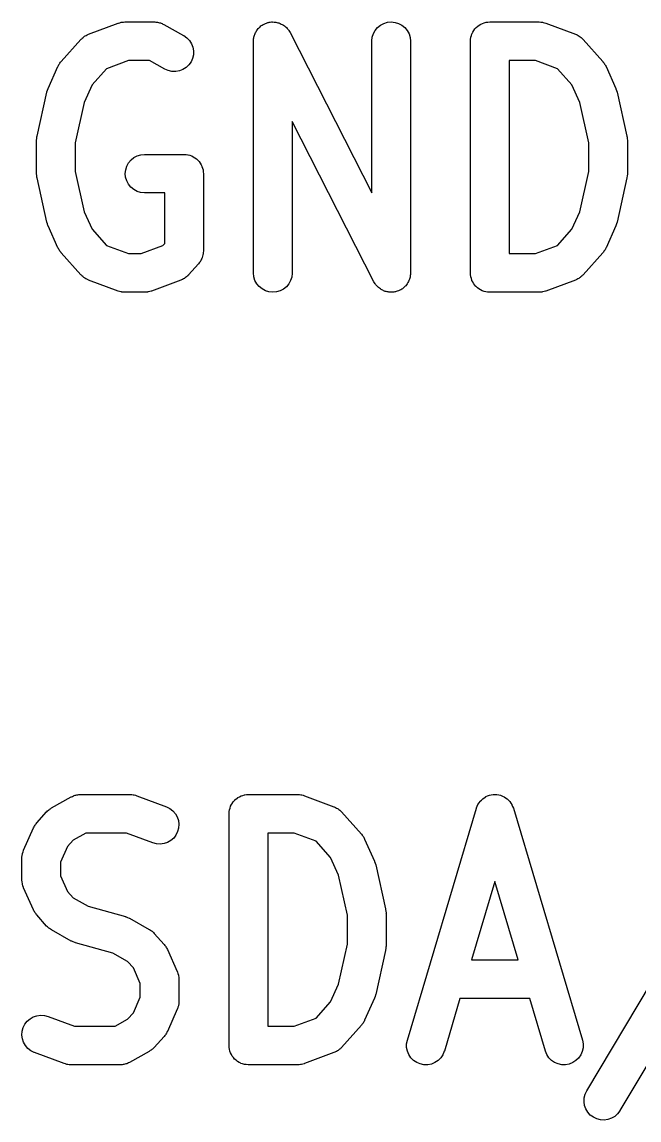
# Model space of a CAD drawing. Extents: x 0.7 to 15.8, y -5 to -0.9.
# Drawn here: x 0.8493 to 0.9279, y -1.6309 to -1.491 of the extents above; entities that cross this region are included whole.
import ezdxf

# ---------------------------------------------------------------- set-up
doc = ezdxf.new("R2010")
doc.units = 0
doc.header["$MEASUREMENT"] = 0
doc.layers.add('BLACK', color=7, linetype='CONTINUOUS')

msp = doc.modelspace()

# ---------------------------------------------------------------- linework, layer by layer
at = {"layer": 'BLACK', "linetype": 'CONTINUOUS'}
for p, q in [((0.857822, -1.49253), (0.861591, -1.49112)), ((0.861591, -1.49112), (0.861623, -1.49111)), ((0.861623, -1.49111), (0.861799, -1.49107)), ((0.861799, -1.49107), (0.861973, -1.49101)), ((0.861973, -1.49101), (0.862032, -1.49101)), ((0.862032, -1.49101), (0.862089, -1.49099)), ((0.862089, -1.49099), (0.862269, -1.49098)), ((0.862269, -1.49098), (0.862451, -1.49097)), ((0.862451, -1.49097), (0.866219, -1.49097)), ((0.866219, -1.49097), (0.866253, -1.49097)), ((0.866253, -1.49097), (0.866382, -1.49098)), ((0.866382, -1.49098), (0.866512, -1.49098)), ((0.866512, -1.49098), (0.866621, -1.49101)), ((0.866621, -1.49101), (0.866731, -1.49102)), ((0.866731, -1.49102), (0.866854, -1.49106)), ((0.866854, -1.49106), (0.866981, -1.49109)), ((0.866981, -1.49109), (0.867083, -1.49113)), ((0.867083, -1.49113), (0.867188, -1.49116)), ((0.867188, -1.49116), (0.867302, -1.49123)), ((0.867302, -1.49123), (0.867421, -1.49128)), ((0.867421, -1.49128), (0.869933, -1.49269)), ((0.879945, -1.49137), (0.88007, -1.4913)), ((0.88007, -1.4913), (0.880189, -1.49123)), ((0.880189, -1.49123), (0.880282, -1.49119)), ((0.880282, -1.49119), (0.88037, -1.49115)), ((0.88037, -1.49115), (0.880506, -1.49111)), ((0.880506, -1.49111), (0.880637, -1.49105)), ((0.880637, -1.49105), (0.880735, -1.49104)), ((0.880735, -1.49104), (0.880831, -1.49101)), ((0.880831, -1.49101), (0.880972, -1.491)), ((0.880972, -1.491), (0.88111, -1.49097)), ((0.88111, -1.49097), (0.88121, -1.49098)), ((0.88121, -1.49098), (0.881309, -1.49097)), ((0.881309, -1.49097), (0.881449, -1.49098)), ((0.881449, -1.49098), (0.88159, -1.49098)), ((0.88159, -1.49098), (0.881688, -1.49101)), ((0.881688, -1.49101), (0.881787, -1.49102)), ((0.881787, -1.49102), (0.881921, -1.49106)), ((0.881921, -1.49106), (0.882059, -1.49109)), ((0.882059, -1.49109), (0.88215, -1.49113)), ((0.88215, -1.49113), (0.882246, -1.49116)), ((0.882246, -1.49116), (0.882369, -1.49123)), ((0.882369, -1.49123), (0.882499, -1.49128)), ((0.882499, -1.49128), (0.88258, -1.49134)), ((0.895018, -1.49137), (0.895444, -1.49115)), ((0.895444, -1.49115), (0.895904, -1.49101)), ((0.895904, -1.49101), (0.896382, -1.49097)), ((0.896382, -1.49097), (0.89686, -1.49102)), ((0.89686, -1.49102), (0.897319, -1.49116)), ((0.897319, -1.49116), (0.897741, -1.49139)), ((0.907579, -1.49137), (0.907784, -1.49126)), ((0.907784, -1.49126), (0.907989, -1.49115)), ((0.907989, -1.49115), (0.907997, -1.49115)), ((0.907997, -1.49115), (0.908004, -1.49115)), ((0.908004, -1.49115), (0.908226, -1.49108)), ((0.908226, -1.49108), (0.908448, -1.49101)), ((0.908448, -1.49101), (0.908457, -1.49101)), ((0.908457, -1.49101), (0.908465, -1.49101)), ((0.908465, -1.49101), (0.908694, -1.49099)), ((0.908694, -1.49099), (0.908926, -1.49097)), ((0.908926, -1.49097), (0.915207, -1.49097)), ((0.915207, -1.49097), (0.915241, -1.49097)), ((0.915241, -1.49097), (0.915422, -1.49099)), ((0.915422, -1.49099), (0.915603, -1.491)), ((0.915603, -1.491), (0.91566, -1.49101)), ((0.91566, -1.49101), (0.915718, -1.49102)), ((0.915718, -1.49102), (0.915891, -1.49107)), ((0.915891, -1.49107), (0.916067, -1.49112)), ((0.916067, -1.49112), (0.919835, -1.49253)), ((0.857391, -1.49274), (0.857519, -1.49268)), ((0.857519, -1.49268), (0.857642, -1.4926)), ((0.857642, -1.4926), (0.857734, -1.49257)), ((0.857734, -1.49257), (0.857822, -1.49253)), ((0.869933, -1.49269), (0.869963, -1.4927)), ((0.869963, -1.4927), (0.870353, -1.49298)), ((0.878928, -1.49278), (0.878959, -1.49264)), ((0.878959, -1.49264), (0.879, -1.49255)), ((0.879, -1.49255), (0.879031, -1.49246)), ((0.879031, -1.49246), (0.879098, -1.49233)), ((0.879098, -1.49233), (0.879156, -1.49221)), ((0.879156, -1.49221), (0.879214, -1.49212)), ((0.879214, -1.49212), (0.879262, -1.49204)), ((0.879262, -1.49204), (0.879352, -1.49193)), ((0.879352, -1.49193), (0.879434, -1.49181)), ((0.879434, -1.49181), (0.879506, -1.49175)), ((0.879506, -1.49175), (0.879571, -1.49167)), ((0.879571, -1.49167), (0.87968, -1.49158)), ((0.87968, -1.49158), (0.879783, -1.49148)), ((0.879783, -1.49148), (0.879867, -1.49143)), ((0.879867, -1.49143), (0.879945, -1.49137)), ((0.88258, -1.49134), (0.882668, -1.49139)), ((0.882668, -1.49139), (0.882777, -1.49148)), ((0.882777, -1.49148), (0.882892, -1.49156)), ((0.882892, -1.49156), (0.882961, -1.49163)), ((0.882961, -1.49163), (0.883038, -1.49169)), ((0.883038, -1.49169), (0.883127, -1.4918)), ((0.883127, -1.4918), (0.883225, -1.4919)), ((0.883225, -1.4919), (0.883279, -1.49199)), ((0.883279, -1.49199), (0.883342, -1.49206)), ((0.883342, -1.49206), (0.883408, -1.49219)), ((0.883408, -1.49219), (0.883484, -1.49231)), ((0.883484, -1.49231), (0.893905, -1.51272)), ((0.893958, -1.49291), (0.894104, -1.49246)), ((0.894104, -1.49246), (0.894335, -1.49204)), ((0.894335, -1.49204), (0.894644, -1.49167)), ((0.894644, -1.49167), (0.895018, -1.49137)), ((0.897741, -1.49139), (0.898111, -1.49169)), ((0.898111, -1.49169), (0.898415, -1.49206)), ((0.898415, -1.49206), (0.89864, -1.49249)), ((0.89864, -1.49249), (0.898779, -1.49295)), ((0.906519, -1.49291), (0.90659, -1.49269)), ((0.90659, -1.49269), (0.906658, -1.49247)), ((0.906658, -1.49247), (0.906662, -1.49247)), ((0.906662, -1.49247), (0.906665, -1.49246)), ((0.906665, -1.49246), (0.906776, -1.49225)), ((0.906776, -1.49225), (0.906886, -1.49205)), ((0.906886, -1.49205), (0.906892, -1.49204)), ((0.906892, -1.49204), (0.906896, -1.49204)), ((0.906896, -1.49204), (0.907044, -1.49186)), ((0.907044, -1.49186), (0.907192, -1.49168)), ((0.907192, -1.49168), (0.907199, -1.49168)), ((0.907199, -1.49168), (0.907205, -1.49167)), ((0.907205, -1.49167), (0.907386, -1.49152)), ((0.907386, -1.49152), (0.907565, -1.49138)), ((0.907565, -1.49138), (0.907572, -1.49137)), ((0.907572, -1.49137), (0.907579, -1.49137)), ((0.919835, -1.49253), (0.919867, -1.49254)), ((0.919867, -1.49254), (0.919955, -1.49258)), ((0.919955, -1.49258), (0.920047, -1.49262)), ((0.920047, -1.49262), (0.920169, -1.49269)), ((0.920169, -1.49269), (0.920296, -1.49276)), ((0.854335, -1.49601), (0.856847, -1.49319)), ((0.856847, -1.49319), (0.856871, -1.49317)), ((0.856871, -1.49317), (0.856944, -1.4931)), ((0.856944, -1.4931), (0.857009, -1.49303)), ((0.857009, -1.49303), (0.857122, -1.49294)), ((0.857122, -1.49294), (0.857228, -1.49285)), ((0.857228, -1.49285), (0.857313, -1.4928)), ((0.857313, -1.4928), (0.857391, -1.49274)), ((0.870353, -1.49298), (0.870682, -1.49333)), ((0.870682, -1.49333), (0.870936, -1.49374)), ((0.870936, -1.49374), (0.871106, -1.49419)), ((0.878832, -1.49339), (0.878847, -1.49325)), ((0.878832, -1.49343), (0.878832, -1.49339)), ((0.878832, -1.52295), (0.878832, -1.49343)), ((0.878847, -1.49325), (0.878852, -1.49311)), ((0.878852, -1.49311), (0.878874, -1.49301)), ((0.878874, -1.49301), (0.878885, -1.49291)), ((0.878885, -1.49291), (0.878928, -1.49278)), ((0.893905, -1.49339), (0.893958, -1.49291)), ((0.893905, -1.49343), (0.893905, -1.49339)), ((0.893905, -1.51272), (0.893905, -1.49343)), ((0.898779, -1.49295), (0.898826, -1.49343)), ((0.898826, -1.49343), (0.898826, -1.52295)), ((0.906466, -1.49339), (0.906492, -1.49316)), ((0.906466, -1.49341), (0.906466, -1.49339)), ((0.906466, -1.49343), (0.906466, -1.49341)), ((0.906466, -1.49341), (0.906466, -1.49341)), ((0.906466, -1.49341), (0.906466, -1.49341)), ((0.906466, -1.52295), (0.906466, -1.49343)), ((0.906492, -1.49316), (0.906516, -1.49293)), ((0.906516, -1.49293), (0.906518, -1.49292)), ((0.906518, -1.49292), (0.906519, -1.49291)), ((0.920296, -1.49276), (0.920373, -1.49282)), ((0.920373, -1.49282), (0.920457, -1.49287)), ((0.920457, -1.49287), (0.920562, -1.49296)), ((0.920562, -1.49296), (0.920674, -1.49305)), ((0.920674, -1.49305), (0.920738, -1.49313)), ((0.920738, -1.49313), (0.92081, -1.49319)), ((0.92081, -1.49319), (0.923322, -1.49601)), ((0.871172, -1.49514), (0.871066, -1.49561)), ((0.871106, -1.49419), (0.871186, -1.49466)), ((0.871186, -1.49466), (0.871172, -1.49514)), ((0.852668, -1.49945), (0.853924, -1.49664)), ((0.853924, -1.49664), (0.853938, -1.49661)), ((0.853938, -1.49661), (0.854, -1.4965)), ((0.854, -1.4965), (0.854052, -1.49639)), ((0.854052, -1.49639), (0.854122, -1.4963)), ((0.854122, -1.4963), (0.854181, -1.4962)), ((0.854181, -1.4962), (0.854263, -1.4961)), ((0.854263, -1.4961), (0.854335, -1.49601)), ((0.860112, -1.49693), (0.858261, -1.499)), ((0.862895, -1.49589), (0.860112, -1.49693)), ((0.865577, -1.49589), (0.862895, -1.49589)), ((0.867529, -1.49698), (0.865577, -1.49589)), ((0.870245, -1.49677), (0.869839, -1.49703)), ((0.870593, -1.49644), (0.870245, -1.49677)), ((0.87087, -1.49605), (0.870593, -1.49644)), ((0.871066, -1.49561), (0.87087, -1.49605)), ((0.911387, -1.49589), (0.911387, -1.52049)), ((0.914763, -1.49589), (0.911387, -1.49589)), ((0.917545, -1.49693), (0.914763, -1.49589)), ((0.919397, -1.499), (0.917545, -1.49693)), ((0.923322, -1.49601), (0.923345, -1.49603)), ((0.923345, -1.49603), (0.923416, -1.49613)), ((0.923416, -1.49613), (0.923496, -1.49622)), ((0.923496, -1.49622), (0.923555, -1.49633)), ((0.923555, -1.49633), (0.923623, -1.49642)), ((0.923623, -1.49642), (0.923673, -1.49653)), ((0.923673, -1.49653), (0.923734, -1.49664)), ((0.923734, -1.49664), (0.92499, -1.49945)), ((0.867969, -1.49717), (0.867529, -1.49698)), ((0.868438, -1.49728), (0.867969, -1.49717)), ((0.868918, -1.49729), (0.868438, -1.49728)), ((0.869391, -1.4972), (0.868918, -1.49729)), ((0.869839, -1.49703), (0.869391, -1.4972)), ((0.85252, -1.49989), (0.852594, -1.49967)), ((0.852594, -1.49967), (0.852668, -1.49945)), ((0.858261, -1.499), (0.857262, -1.50123)), ((0.920396, -1.50123), (0.919397, -1.499)), ((0.92499, -1.49945), (0.924994, -1.49946)), ((0.924994, -1.49946), (0.924995, -1.49946)), ((0.924995, -1.49946), (0.924995, -1.49947)), ((0.924995, -1.49947), (0.925004, -1.49948)), ((0.925004, -1.49948), (0.925073, -1.4997)), ((0.925073, -1.4997), (0.925145, -1.49992)), ((0.851257, -1.50554), (0.852513, -1.49992)), ((0.852513, -1.49992), (0.852515, -1.49991)), ((0.852515, -1.49991), (0.852515, -1.49991)), ((0.852515, -1.49991), (0.852516, -1.49991)), ((0.852516, -1.49991), (0.85252, -1.49989)), ((0.925145, -1.49992), (0.926401, -1.50554)), ((0.857262, -1.50123), (0.856119, -1.50635)), ((0.921539, -1.50635), (0.920396, -1.50123)), ((0.894174, -1.52407), (0.883753, -1.50366)), ((0.883753, -1.50366), (0.883753, -1.52295)), ((0.851197, -1.50608), (0.851198, -1.50605)), ((0.851197, -1.5103), (0.851197, -1.50608)), ((0.851198, -1.50602), (0.851226, -1.5058)), ((0.851199, -1.50603), (0.851198, -1.50602)), ((0.851198, -1.50605), (0.851199, -1.50603)), ((0.851226, -1.5058), (0.851251, -1.50557)), ((0.851251, -1.50557), (0.851255, -1.50556)), ((0.851255, -1.50556), (0.851257, -1.50554)), ((0.856119, -1.50635), (0.856119, -1.51003)), ((0.921539, -1.51003), (0.921539, -1.50635)), ((0.926401, -1.50554), (0.926408, -1.50558)), ((0.926408, -1.50558), (0.926409, -1.50559)), ((0.926409, -1.50559), (0.926413, -1.5056)), ((0.926413, -1.5056), (0.926435, -1.50583)), ((0.926435, -1.50583), (0.92646, -1.50606)), ((0.92646, -1.50606), (0.926459, -1.50607)), ((0.926459, -1.50607), (0.92646, -1.50608)), ((0.92646, -1.50608), (0.92646, -1.5103)), ((0.863601, -1.50825), (0.864025, -1.50802)), ((0.864025, -1.50802), (0.864485, -1.50789)), ((0.864485, -1.50789), (0.864963, -1.50784)), ((0.864963, -1.50784), (0.869987, -1.50784)), ((0.869987, -1.50784), (0.870004, -1.50784)), ((0.870004, -1.50784), (0.870004, -1.50784)), ((0.870004, -1.50784), (0.870005, -1.50784)), ((0.870005, -1.50784), (0.870022, -1.50784)), ((0.870022, -1.50784), (0.870254, -1.50787)), ((0.870254, -1.50787), (0.870482, -1.50789)), ((0.870482, -1.50789), (0.87049, -1.50789)), ((0.87049, -1.50789), (0.870499, -1.50789)), ((0.870499, -1.50789), (0.870721, -1.50796)), ((0.870721, -1.50796), (0.870941, -1.50803)), ((0.870941, -1.50803), (0.870948, -1.50804)), ((0.870948, -1.50804), (0.870957, -1.50804)), ((0.870957, -1.50804), (0.871159, -1.50815)), ((0.862553, -1.5098), (0.862695, -1.50935)), ((0.862695, -1.50935), (0.862923, -1.50892)), ((0.862923, -1.50892), (0.863229, -1.50855)), ((0.863229, -1.50855), (0.863601, -1.50825)), ((0.871159, -1.50815), (0.871363, -1.50826)), ((0.871363, -1.50826), (0.87137, -1.50827)), ((0.87137, -1.50827), (0.871377, -1.50827)), ((0.871377, -1.50827), (0.871554, -1.50842)), ((0.871554, -1.50842), (0.871733, -1.50857)), ((0.871733, -1.50857), (0.871739, -1.50857)), ((0.871739, -1.50857), (0.871745, -1.50858)), ((0.871745, -1.50858), (0.871891, -1.50876)), ((0.871891, -1.50876), (0.872037, -1.50894)), ((0.872037, -1.50894), (0.872041, -1.50895)), ((0.872041, -1.50895), (0.872046, -1.50895)), ((0.872046, -1.50895), (0.872154, -1.50916)), ((0.872154, -1.50916), (0.872262, -1.50936)), ((0.872262, -1.50936), (0.872265, -1.50937)), ((0.872265, -1.50937), (0.872269, -1.50938)), ((0.872269, -1.50938), (0.872334, -1.5096)), ((0.851199, -1.51031), (0.851197, -1.5103)), ((0.851198, -1.51032), (0.851199, -1.51031)), ((0.851222, -1.51055), (0.851198, -1.51032)), ((0.851244, -1.51078), (0.851222, -1.51055)), ((0.851248, -1.51079), (0.851244, -1.51078)), ((0.851249, -1.5108), (0.851248, -1.51079)), ((0.851257, -1.51084), (0.851249, -1.5108)), ((0.852513, -1.51646), (0.851257, -1.51084)), ((0.856119, -1.51003), (0.857262, -1.51515)), ((0.862502, -1.51028), (0.862553, -1.5098)), ((0.862546, -1.51076), (0.862502, -1.51028)), ((0.862681, -1.51122), (0.862546, -1.51076)), ((0.872334, -1.5096), (0.872401, -1.50982)), ((0.872401, -1.50982), (0.872402, -1.50983)), ((0.872402, -1.50983), (0.872404, -1.50984)), ((0.872404, -1.50984), (0.872425, -1.51006)), ((0.872425, -1.51006), (0.872448, -1.5103)), ((0.872448, -1.5103), (0.872448, -1.52014)), ((0.920396, -1.51515), (0.921539, -1.51003)), ((0.926401, -1.51084), (0.925145, -1.51646)), ((0.926402, -1.51082), (0.926401, -1.51084)), ((0.926406, -1.51081), (0.926402, -1.51082)), ((0.926431, -1.51059), (0.926406, -1.51081)), ((0.926459, -1.51036), (0.926431, -1.51059)), ((0.92646, -1.51033), (0.926458, -1.51035)), ((0.926458, -1.51035), (0.926459, -1.51036)), ((0.92646, -1.5103), (0.92646, -1.51033)), ((0.862904, -1.51165), (0.862681, -1.51122)), ((0.863205, -1.51202), (0.862904, -1.51165)), ((0.863573, -1.51233), (0.863205, -1.51202)), ((0.863994, -1.51256), (0.863573, -1.51233)), ((0.864451, -1.51271), (0.863994, -1.51256)), ((0.864929, -1.51276), (0.864451, -1.51271)), ((0.864963, -1.51276), (0.864929, -1.51276)), ((0.867527, -1.51276), (0.864963, -1.51276)), ((0.867527, -1.5192), (0.867527, -1.51276)), ((0.852585, -1.51668), (0.852513, -1.51646)), ((0.857262, -1.51515), (0.858261, -1.51738)), ((0.919397, -1.51738), (0.920396, -1.51515)), ((0.925137, -1.51649), (0.925064, -1.51671)), ((0.925142, -1.51647), (0.925137, -1.51649)), ((0.925145, -1.51646), (0.925142, -1.51647)), ((0.925142, -1.51647), (0.925142, -1.51647)), ((0.925142, -1.51647), (0.925142, -1.51647)), ((0.852654, -1.5169), (0.852585, -1.51668)), ((0.852662, -1.51692), (0.852654, -1.5169)), ((0.852663, -1.51692), (0.852662, -1.51692)), ((0.852668, -1.51693), (0.852663, -1.51692)), ((0.852663, -1.51692), (0.852663, -1.51692)), ((0.853924, -1.51974), (0.852668, -1.51693)), ((0.858261, -1.51738), (0.860112, -1.51946)), ((0.917545, -1.51946), (0.919397, -1.51738)), ((0.92499, -1.51693), (0.923734, -1.51974)), ((0.925064, -1.51671), (0.92499, -1.51693)), ((0.867301, -1.51946), (0.867527, -1.5192)), ((0.853984, -1.51985), (0.853924, -1.51974)), ((0.854035, -1.51996), (0.853984, -1.51985)), ((0.854103, -1.52005), (0.854035, -1.51996)), ((0.854161, -1.52016), (0.854103, -1.52005)), ((0.854242, -1.52025), (0.854161, -1.52016)), ((0.854313, -1.52035), (0.854242, -1.52025)), ((0.854335, -1.52038), (0.854313, -1.52035)), ((0.856847, -1.52319), (0.854335, -1.52038)), ((0.860112, -1.51946), (0.862895, -1.52049)), ((0.862895, -1.52049), (0.864519, -1.52049)), ((0.864519, -1.52049), (0.867301, -1.51946)), ((0.872394, -1.52065), (0.872346, -1.5208)), ((0.872403, -1.52057), (0.872394, -1.52065)), ((0.872423, -1.52049), (0.872403, -1.52057)), ((0.87243, -1.52033), (0.872423, -1.52049)), ((0.872448, -1.52018), (0.87243, -1.52033)), ((0.872448, -1.52014), (0.872448, -1.52018)), ((0.911387, -1.52049), (0.914763, -1.52049)), ((0.914763, -1.52049), (0.917545, -1.51946)), ((0.923322, -1.52038), (0.92081, -1.52319)), ((0.923395, -1.52028), (0.923322, -1.52038)), ((0.923476, -1.52018), (0.923395, -1.52028)), ((0.923536, -1.52008), (0.923476, -1.52018)), ((0.923606, -1.51999), (0.923536, -1.52008)), ((0.923657, -1.51988), (0.923606, -1.51999)), ((0.92372, -1.51977), (0.923657, -1.51988)), ((0.923734, -1.51974), (0.92372, -1.51977)), ((0.871822, -1.52178), (0.870566, -1.52319)), ((0.871916, -1.52165), (0.871822, -1.52178)), ((0.872018, -1.52153), (0.871916, -1.52165)), ((0.872057, -1.52146), (0.872018, -1.52153)), ((0.872106, -1.52139), (0.872057, -1.52146)), ((0.872173, -1.52125), (0.872106, -1.52139)), ((0.872249, -1.52111), (0.872173, -1.52125)), ((0.872274, -1.52103), (0.872249, -1.52111)), ((0.872309, -1.52096), (0.872274, -1.52103)), ((0.872346, -1.5208), (0.872309, -1.52096)), ((0.85692, -1.52325), (0.856847, -1.52319)), ((0.856984, -1.52333), (0.85692, -1.52325)), ((0.857096, -1.52342), (0.856984, -1.52333)), ((0.857201, -1.52351), (0.857096, -1.52342)), ((0.857285, -1.52356), (0.857201, -1.52351)), ((0.870291, -1.52344), (0.870185, -1.52353)), ((0.870405, -1.52335), (0.870291, -1.52344)), ((0.87047, -1.52328), (0.870405, -1.52335)), ((0.870543, -1.52321), (0.87047, -1.52328)), ((0.870566, -1.52319), (0.870543, -1.52321)), ((0.878878, -1.52343), (0.878832, -1.52295)), ((0.879017, -1.52389), (0.878878, -1.52343)), ((0.883699, -1.52347), (0.883554, -1.52392)), ((0.883753, -1.52299), (0.883699, -1.52347)), ((0.883753, -1.52295), (0.883753, -1.52299)), ((0.898772, -1.52347), (0.89873, -1.5236)), ((0.898783, -1.52337), (0.898772, -1.52347)), ((0.898806, -1.52327), (0.898783, -1.52337)), ((0.89881, -1.52313), (0.898806, -1.52327)), ((0.898826, -1.52299), (0.89881, -1.52313)), ((0.898826, -1.52295), (0.898826, -1.52299)), ((0.906488, -1.52319), (0.906466, -1.52295)), ((0.906509, -1.52342), (0.906488, -1.52319)), ((0.906512, -1.52342), (0.906509, -1.52342)), ((0.906512, -1.52343), (0.906512, -1.52342)), ((0.90658, -1.52365), (0.906512, -1.52343)), ((0.920535, -1.52344), (0.920429, -1.52353)), ((0.920649, -1.52335), (0.920535, -1.52344)), ((0.920714, -1.52328), (0.920649, -1.52335)), ((0.920787, -1.52321), (0.920714, -1.52328)), ((0.92081, -1.52319), (0.920787, -1.52321)), ((0.857362, -1.52362), (0.857285, -1.52356)), ((0.857489, -1.52369), (0.857362, -1.52362)), ((0.857611, -1.52376), (0.857489, -1.52369)), ((0.857703, -1.5238), (0.857611, -1.52376)), ((0.85779, -1.52384), (0.857703, -1.5238)), ((0.857822, -1.52385), (0.85779, -1.52384)), ((0.861591, -1.52526), (0.857822, -1.52385)), ((0.869591, -1.52385), (0.865823, -1.52526)), ((0.869679, -1.52381), (0.869591, -1.52385)), ((0.869772, -1.52378), (0.869679, -1.52381)), ((0.869895, -1.52371), (0.869772, -1.52378)), ((0.870023, -1.52364), (0.869895, -1.52371)), ((0.870101, -1.52358), (0.870023, -1.52364)), ((0.870185, -1.52353), (0.870101, -1.52358)), ((0.879243, -1.52432), (0.879017, -1.52389)), ((0.879546, -1.52469), (0.879243, -1.52432)), ((0.879916, -1.52499), (0.879546, -1.52469)), ((0.883014, -1.52471), (0.88264, -1.52501)), ((0.883322, -1.52434), (0.883014, -1.52471)), ((0.883554, -1.52392), (0.883322, -1.52434)), ((0.89425, -1.52419), (0.894174, -1.52407)), ((0.894316, -1.52432), (0.89425, -1.52419)), ((0.894379, -1.52439), (0.894316, -1.52432)), ((0.894433, -1.52448), (0.894379, -1.52439)), ((0.89453, -1.52458), (0.894433, -1.52448)), ((0.894619, -1.52469), (0.89453, -1.52458)), ((0.894696, -1.52475), (0.894619, -1.52469)), ((0.894765, -1.52482), (0.894696, -1.52475)), ((0.894881, -1.5249), (0.894765, -1.52482)), ((0.894989, -1.52499), (0.894881, -1.5249)), ((0.897875, -1.5249), (0.897791, -1.52495)), ((0.897977, -1.5248), (0.897875, -1.5249)), ((0.898087, -1.52471), (0.897977, -1.5248)), ((0.898151, -1.52464), (0.898087, -1.52471)), ((0.898224, -1.52457), (0.898151, -1.52464)), ((0.898305, -1.52445), (0.898224, -1.52457)), ((0.898396, -1.52434), (0.898305, -1.52445)), ((0.898444, -1.52426), (0.898396, -1.52434)), ((0.898501, -1.52418), (0.898444, -1.52426)), ((0.898559, -1.52405), (0.898501, -1.52418)), ((0.898627, -1.52392), (0.898559, -1.52405)), ((0.898657, -1.52383), (0.898627, -1.52392)), ((0.898698, -1.52374), (0.898657, -1.52383)), ((0.89873, -1.5236), (0.898698, -1.52374)), ((0.906645, -1.52388), (0.90658, -1.52365)), ((0.906649, -1.52388), (0.906645, -1.52388)), ((0.906651, -1.52389), (0.906649, -1.52388)), ((0.90676, -1.5241), (0.906651, -1.52389)), ((0.906867, -1.5243), (0.90676, -1.5241)), ((0.906873, -1.52431), (0.906867, -1.5243)), ((0.906877, -1.52432), (0.906873, -1.52431)), ((0.907023, -1.52449), (0.906877, -1.52432)), ((0.907168, -1.52468), (0.907023, -1.52449)), ((0.907175, -1.52468), (0.907168, -1.52468)), ((0.90718, -1.52469), (0.907175, -1.52468)), ((0.907359, -1.52484), (0.90718, -1.52469)), ((0.907536, -1.52498), (0.907359, -1.52484)), ((0.919835, -1.52385), (0.916067, -1.52526)), ((0.919923, -1.52381), (0.919835, -1.52385)), ((0.920016, -1.52378), (0.919923, -1.52381)), ((0.920138, -1.52371), (0.920016, -1.52378)), ((0.920267, -1.52364), (0.920138, -1.52371)), ((0.920345, -1.52358), (0.920267, -1.52364)), ((0.920429, -1.52353), (0.920345, -1.52358)), ((0.861767, -1.52531), (0.861591, -1.52526)), ((0.861939, -1.52536), (0.861767, -1.52531)), ((0.861998, -1.52537), (0.861939, -1.52536)), ((0.862055, -1.52538), (0.861998, -1.52537)), ((0.862236, -1.52539), (0.862055, -1.52538)), ((0.862416, -1.52541), (0.862236, -1.52539)), ((0.862451, -1.52541), (0.862416, -1.52541)), ((0.864963, -1.52541), (0.862451, -1.52541)), ((0.865144, -1.5254), (0.864963, -1.52541)), ((0.865325, -1.52539), (0.865144, -1.5254)), ((0.865382, -1.52537), (0.865325, -1.52539)), ((0.865441, -1.52537), (0.865382, -1.52537)), ((0.865615, -1.52532), (0.865441, -1.52537)), ((0.865791, -1.52527), (0.865615, -1.52532)), ((0.865823, -1.52526), (0.865791, -1.52527)), ((0.880339, -1.52522), (0.879916, -1.52499)), ((0.880797, -1.52536), (0.880339, -1.52522)), ((0.881275, -1.52541), (0.880797, -1.52536)), ((0.881753, -1.52537), (0.881275, -1.52541)), ((0.882214, -1.52524), (0.881753, -1.52537)), ((0.88264, -1.52501), (0.882214, -1.52524)), ((0.895077, -1.52504), (0.894989, -1.52499)), ((0.895159, -1.5251), (0.895077, -1.52504)), ((0.895288, -1.52516), (0.895159, -1.5251)), ((0.895412, -1.52522), (0.895288, -1.52516)), ((0.895507, -1.52525), (0.895412, -1.52522)), ((0.895599, -1.52529), (0.895507, -1.52525)), ((0.895737, -1.52532), (0.895599, -1.52529)), ((0.895871, -1.52536), (0.895737, -1.52532)), ((0.895969, -1.52537), (0.895871, -1.52536)), ((0.896067, -1.5254), (0.895969, -1.52537)), ((0.896209, -1.5254), (0.896067, -1.5254)), ((0.896348, -1.52541), (0.896209, -1.5254)), ((0.896447, -1.52541), (0.896348, -1.52541)), ((0.896547, -1.52541), (0.896447, -1.52541)), ((0.896686, -1.52538), (0.896547, -1.52541)), ((0.896826, -1.52537), (0.896686, -1.52538)), ((0.896922, -1.52534), (0.896826, -1.52537)), ((0.897021, -1.52533), (0.896922, -1.52534)), ((0.897152, -1.52528), (0.897021, -1.52533)), ((0.897287, -1.52524), (0.897152, -1.52528)), ((0.897376, -1.52519), (0.897287, -1.52524)), ((0.897469, -1.52515), (0.897376, -1.52519)), ((0.897588, -1.52508), (0.897469, -1.52515)), ((0.897713, -1.52501), (0.897588, -1.52508)), ((0.897791, -1.52495), (0.897713, -1.52501)), ((0.907544, -1.52499), (0.907536, -1.52498)), ((0.90755, -1.52499), (0.907544, -1.52499)), ((0.907754, -1.5251), (0.90755, -1.52499)), ((0.907957, -1.52522), (0.907754, -1.5251)), ((0.907965, -1.52522), (0.907957, -1.52522)), ((0.907973, -1.52522), (0.907965, -1.52522)), ((0.908193, -1.52529), (0.907973, -1.52522)), ((0.908415, -1.52536), (0.908193, -1.52529)), ((0.908423, -1.52536), (0.908415, -1.52536)), ((0.908431, -1.52536), (0.908423, -1.52536)), ((0.908659, -1.52539), (0.908431, -1.52536)), ((0.908892, -1.52541), (0.908659, -1.52539)), ((0.908909, -1.52541), (0.908892, -1.52541)), ((0.908926, -1.52541), (0.908909, -1.52541)), ((0.908909, -1.52541), (0.908909, -1.52541)), ((0.908909, -1.52541), (0.908909, -1.52541)), ((0.915207, -1.52541), (0.908926, -1.52541)), ((0.915388, -1.5254), (0.915207, -1.52541)), ((0.915569, -1.52539), (0.915388, -1.5254)), ((0.915626, -1.52537), (0.915569, -1.52539)), ((0.915685, -1.52537), (0.915626, -1.52537)), ((0.915859, -1.52532), (0.915685, -1.52537)), ((0.916035, -1.52527), (0.915859, -1.52532)), ((0.916067, -1.52526), (0.916035, -1.52527)), ((0.921282, -1.62715), (0.943891, -1.58919)), ((0.853109, -1.59111), (0.855621, -1.5897)), ((0.855621, -1.5897), (0.855651, -1.58969)), ((0.855651, -1.58969), (0.85577, -1.58964)), ((0.85577, -1.58964), (0.855885, -1.58958)), ((0.855885, -1.58958), (0.855991, -1.58954)), ((0.855991, -1.58954), (0.856094, -1.5895)), ((0.856094, -1.5895), (0.85622, -1.58948)), ((0.85622, -1.58948), (0.856345, -1.58944)), ((0.856345, -1.58944), (0.856455, -1.58943)), ((0.856455, -1.58943), (0.856564, -1.5894)), ((0.856564, -1.5894), (0.856693, -1.5894)), ((0.856693, -1.5894), (0.856823, -1.58939)), ((0.856823, -1.58939), (0.863103, -1.58939)), ((0.863103, -1.58939), (0.863138, -1.58939)), ((0.863138, -1.58939), (0.863318, -1.58941)), ((0.863318, -1.58941), (0.863499, -1.58942)), ((0.863499, -1.58942), (0.863556, -1.58944)), ((0.863556, -1.58944), (0.863615, -1.58944)), ((0.863615, -1.58944), (0.863788, -1.5895)), ((0.863788, -1.5895), (0.863963, -1.58955)), ((0.863963, -1.58955), (0.867732, -1.59095)), ((0.876026, -1.59068), (0.876136, -1.59048)), ((0.876136, -1.59048), (0.876142, -1.59047)), ((0.876142, -1.59047), (0.876146, -1.59046)), ((0.876146, -1.59046), (0.876294, -1.59028)), ((0.876294, -1.59028), (0.876442, -1.59011)), ((0.876442, -1.59011), (0.876449, -1.5901)), ((0.876449, -1.5901), (0.876455, -1.59009)), ((0.876455, -1.59009), (0.876636, -1.58995)), ((0.876636, -1.58995), (0.876815, -1.5898)), ((0.876815, -1.5898), (0.876822, -1.5898)), ((0.876822, -1.5898), (0.876829, -1.58979)), ((0.876829, -1.58979), (0.877034, -1.58969)), ((0.877034, -1.58969), (0.877239, -1.58958)), ((0.877239, -1.58958), (0.877247, -1.58957)), ((0.877247, -1.58957), (0.877255, -1.58957)), ((0.877255, -1.58957), (0.877476, -1.58951)), ((0.877476, -1.58951), (0.877698, -1.58944)), ((0.877698, -1.58944), (0.877707, -1.58944)), ((0.877707, -1.58944), (0.877715, -1.58943)), ((0.877715, -1.58943), (0.877944, -1.58941)), ((0.877944, -1.58941), (0.878176, -1.58939)), ((0.878176, -1.58939), (0.884457, -1.58939)), ((0.884457, -1.58939), (0.884491, -1.58939)), ((0.884491, -1.58939), (0.884672, -1.58941)), ((0.884672, -1.58941), (0.884853, -1.58942)), ((0.884853, -1.58942), (0.88491, -1.58944)), ((0.88491, -1.58944), (0.884968, -1.58944)), ((0.884968, -1.58944), (0.885141, -1.5895)), ((0.885141, -1.5895), (0.885317, -1.58955)), ((0.885317, -1.58955), (0.889085, -1.59095)), ((0.907423, -1.59067), (0.907427, -1.59066)), ((0.907427, -1.59066), (0.90756, -1.59047)), ((0.90756, -1.59047), (0.907688, -1.59028)), ((0.907688, -1.59028), (0.907694, -1.59027)), ((0.907694, -1.59027), (0.9077, -1.59026)), ((0.9077, -1.59026), (0.907865, -1.5901)), ((0.907865, -1.5901), (0.908029, -1.58994)), ((0.908029, -1.58994), (0.908037, -1.58993)), ((0.908037, -1.58993), (0.908044, -1.58993)), ((0.908044, -1.58993), (0.908235, -1.5898)), ((0.908235, -1.5898), (0.90843, -1.58968)), ((0.90843, -1.58968), (0.908439, -1.58967)), ((0.908439, -1.58967), (0.908447, -1.58967)), ((0.908447, -1.58967), (0.908657, -1.58958)), ((0.908657, -1.58958), (0.908875, -1.58949)), ((0.908875, -1.58949), (0.908884, -1.58949)), ((0.908884, -1.58949), (0.908893, -1.58949)), ((0.908893, -1.58949), (0.909115, -1.58945)), ((0.909115, -1.58945), (0.909346, -1.5894)), ((0.909346, -1.5894), (0.909356, -1.5894)), ((0.909356, -1.5894), (0.909365, -1.5894)), ((0.909365, -1.5894), (0.909592, -1.5894)), ((0.909592, -1.5894), (0.909827, -1.5894)), ((0.909827, -1.5894), (0.909836, -1.58941)), ((0.909836, -1.58941), (0.909845, -1.58941)), ((0.909845, -1.58941), (0.910072, -1.58945)), ((0.910072, -1.58945), (0.910297, -1.5895)), ((0.910297, -1.5895), (0.910306, -1.5895)), ((0.910306, -1.5895), (0.910315, -1.5895)), ((0.910315, -1.5895), (0.91053, -1.5896)), ((0.91053, -1.5896), (0.910741, -1.58968)), ((0.910741, -1.58968), (0.910748, -1.58969)), ((0.910748, -1.58969), (0.910757, -1.58969)), ((0.910757, -1.58969), (0.910949, -1.58982)), ((0.910949, -1.58982), (0.91114, -1.58995)), ((0.91114, -1.58995), (0.911146, -1.58996)), ((0.911146, -1.58996), (0.911154, -1.58996)), ((0.911154, -1.58996), (0.911317, -1.59013)), ((0.911317, -1.59013), (0.91148, -1.59029)), ((0.91148, -1.59029), (0.911485, -1.5903)), ((0.911485, -1.5903), (0.911491, -1.5903)), ((0.911491, -1.5903), (0.911619, -1.5905)), ((0.911619, -1.5905), (0.911747, -1.59069)), ((0.851219, -1.59302), (0.852476, -1.59162)), ((0.852476, -1.59162), (0.852499, -1.59159)), ((0.852499, -1.59159), (0.85261, -1.59149)), ((0.85261, -1.59149), (0.852715, -1.59139)), ((0.852715, -1.59139), (0.852789, -1.59133)), ((0.852789, -1.59133), (0.852856, -1.59127)), ((0.852856, -1.59127), (0.852985, -1.5912)), ((0.852985, -1.5912), (0.853109, -1.59111)), ((0.867732, -1.59095), (0.867764, -1.59096)), ((0.867764, -1.59096), (0.868192, -1.59118)), ((0.868192, -1.59118), (0.86857, -1.59148)), ((0.86857, -1.59148), (0.868884, -1.59184)), ((0.868884, -1.59184), (0.86912, -1.59226)), ((0.875716, -1.59182), (0.875742, -1.59158)), ((0.875716, -1.59183), (0.875716, -1.59182)), ((0.875716, -1.59185), (0.875716, -1.59183)), ((0.875716, -1.59183), (0.875716, -1.59183)), ((0.875716, -1.59183), (0.875716, -1.59183)), ((0.875716, -1.62138), (0.875716, -1.59185)), ((0.875742, -1.59158), (0.875766, -1.59136)), ((0.875766, -1.59136), (0.875768, -1.59135)), ((0.875768, -1.59135), (0.875769, -1.59134)), ((0.875769, -1.59134), (0.87584, -1.59112)), ((0.87584, -1.59112), (0.875908, -1.5909)), ((0.875908, -1.5909), (0.875912, -1.59089)), ((0.875912, -1.59089), (0.875915, -1.59088)), ((0.875915, -1.59088), (0.876026, -1.59068)), ((0.889085, -1.59095), (0.889117, -1.59096)), ((0.889117, -1.59096), (0.889205, -1.59101)), ((0.889205, -1.59101), (0.889297, -1.59104)), ((0.889297, -1.59104), (0.889418, -1.59112)), ((0.889418, -1.59112), (0.889546, -1.59118)), ((0.889546, -1.59118), (0.889623, -1.59124)), ((0.889623, -1.59124), (0.889707, -1.59129)), ((0.889707, -1.59129), (0.889812, -1.59139)), ((0.889812, -1.59139), (0.889924, -1.59148)), ((0.889924, -1.59148), (0.889988, -1.59155)), ((0.889988, -1.59155), (0.89006, -1.59162)), ((0.89006, -1.59162), (0.892572, -1.59443)), ((0.898428, -1.62068), (0.90722, -1.59115)), ((0.90722, -1.59115), (0.90723, -1.59112)), ((0.90723, -1.59112), (0.907234, -1.59111)), ((0.907234, -1.59111), (0.907236, -1.5911)), ((0.907236, -1.5911), (0.907328, -1.59089)), ((0.907328, -1.59089), (0.907418, -1.59067)), ((0.907418, -1.59067), (0.907423, -1.59067)), ((0.911747, -1.59069), (0.91175, -1.5907)), ((0.91175, -1.5907), (0.911756, -1.5907)), ((0.911756, -1.5907), (0.911842, -1.59092)), ((0.911842, -1.59092), (0.911932, -1.59113)), ((0.911932, -1.59113), (0.911933, -1.59114)), ((0.911933, -1.59114), (0.911937, -1.59115)), ((0.911937, -1.59115), (0.92073, -1.62068)), ((0.948119, -1.5917), (0.92551, -1.62967)), ((0.850884, -1.59352), (0.850936, -1.59341)), ((0.850936, -1.59341), (0.851006, -1.59332)), ((0.851006, -1.59332), (0.851066, -1.59322)), ((0.851066, -1.59322), (0.851147, -1.59312)), ((0.851147, -1.59312), (0.851219, -1.59302)), ((0.86912, -1.59226), (0.869272, -1.59272)), ((0.869272, -1.59272), (0.869331, -1.59319)), ((0.869331, -1.59319), (0.869297, -1.59367)), ((0.849552, -1.59647), (0.850808, -1.59366)), ((0.850808, -1.59366), (0.850822, -1.59363)), ((0.850822, -1.59363), (0.850884, -1.59352)), ((0.857464, -1.59431), (0.855871, -1.5952)), ((0.862659, -1.59431), (0.857464, -1.59431)), ((0.866011, -1.59556), (0.862659, -1.59431)), ((0.868957, -1.59456), (0.868663, -1.59494)), ((0.869171, -1.59413), (0.868957, -1.59456)), ((0.869297, -1.59367), (0.869171, -1.59413)), ((0.880637, -1.59431), (0.880637, -1.61892)), ((0.884013, -1.59431), (0.880637, -1.59431)), ((0.886795, -1.59535), (0.884013, -1.59431)), ((0.892572, -1.59443), (0.892595, -1.59446)), ((0.892595, -1.59446), (0.892666, -1.59456)), ((0.892666, -1.59456), (0.892746, -1.59465)), ((0.892746, -1.59465), (0.892805, -1.59475)), ((0.892805, -1.59475), (0.892873, -1.59485)), ((0.892873, -1.59485), (0.892923, -1.59496)), ((0.855145, -1.59602), (0.854259, -1.598)), ((0.855871, -1.5952), (0.855145, -1.59602)), ((0.866475, -1.59569), (0.866011, -1.59556)), ((0.866955, -1.59572), (0.866475, -1.59569)), ((0.867431, -1.59565), (0.866955, -1.59572)), ((0.867886, -1.5955), (0.867431, -1.59565)), ((0.868302, -1.59526), (0.867886, -1.5955)), ((0.868663, -1.59494), (0.868302, -1.59526)), ((0.888647, -1.59742), (0.886795, -1.59535)), ((0.892923, -1.59496), (0.892984, -1.59507)), ((0.892984, -1.59507), (0.89424, -1.59788)), ((0.849338, -1.59744), (0.84934, -1.59742)), ((0.849338, -1.59748), (0.849338, -1.59744)), ((0.849338, -1.60029), (0.849338, -1.59748)), ((0.849339, -1.5974), (0.849367, -1.59718)), ((0.84934, -1.59742), (0.849339, -1.5974)), ((0.849367, -1.59718), (0.849391, -1.59696)), ((0.849391, -1.59696), (0.849397, -1.59695)), ((0.849397, -1.59695), (0.849399, -1.59693)), ((0.849399, -1.59693), (0.84947, -1.59672)), ((0.84947, -1.59672), (0.849537, -1.59651)), ((0.849537, -1.59651), (0.849546, -1.59649)), ((0.849546, -1.59649), (0.849552, -1.59647)), ((0.889646, -1.59966), (0.888647, -1.59742)), ((0.854259, -1.598), (0.854259, -1.59976)), ((0.89424, -1.59788), (0.894244, -1.59789)), ((0.894244, -1.59789), (0.894245, -1.59789)), ((0.894245, -1.59789), (0.894245, -1.59789)), ((0.894245, -1.59789), (0.894254, -1.59791)), ((0.894254, -1.59791), (0.894323, -1.59813)), ((0.894323, -1.59813), (0.894395, -1.59835)), ((0.894395, -1.59835), (0.895651, -1.60397)), ((0.84934, -1.60031), (0.849338, -1.60029)), ((0.849338, -1.60033), (0.84934, -1.60031)), ((0.849363, -1.60054), (0.849338, -1.60033)), ((0.854259, -1.59976), (0.855145, -1.60175)), ((0.890789, -1.60478), (0.889646, -1.59966)), ((0.849385, -1.60077), (0.849363, -1.60054)), ((0.84939, -1.60078), (0.849385, -1.60077)), ((0.849392, -1.6008), (0.84939, -1.60078)), ((0.849459, -1.60101), (0.849392, -1.6008)), ((0.849523, -1.60123), (0.849459, -1.60101)), ((0.849532, -1.60124), (0.849523, -1.60123)), ((0.849538, -1.60126), (0.849532, -1.60124)), ((0.849552, -1.60129), (0.849538, -1.60126)), ((0.850808, -1.6041), (0.849552, -1.60129)), ((0.855145, -1.60175), (0.855871, -1.60256)), ((0.909579, -1.60047), (0.906598, -1.61048)), ((0.912559, -1.61048), (0.909579, -1.60047)), ((0.855871, -1.60256), (0.857768, -1.60362)), ((0.850869, -1.60421), (0.850808, -1.6041)), ((0.850919, -1.60432), (0.850869, -1.60421)), ((0.850987, -1.60442), (0.850919, -1.60432)), ((0.851045, -1.60452), (0.850987, -1.60442)), ((0.851126, -1.60461), (0.851045, -1.60452)), ((0.851197, -1.60471), (0.851126, -1.60461)), ((0.857768, -1.60362), (0.86251, -1.60495)), ((0.895651, -1.60397), (0.895658, -1.604)), ((0.895658, -1.604), (0.89566, -1.60402)), ((0.89566, -1.60402), (0.895663, -1.60403)), ((0.895663, -1.60403), (0.895685, -1.60426)), ((0.895685, -1.60426), (0.89571, -1.60448)), ((0.89571, -1.60448), (0.895709, -1.60449)), ((0.895709, -1.60449), (0.89571, -1.60451)), ((0.89571, -1.60451), (0.89571, -1.60872)), ((0.851219, -1.60474), (0.851197, -1.60471)), ((0.852476, -1.60615), (0.851219, -1.60474)), ((0.86251, -1.60495), (0.862543, -1.60496)), ((0.862543, -1.60496), (0.862575, -1.60497)), ((0.862575, -1.60497), (0.862609, -1.60498)), ((0.862609, -1.60498), (0.862798, -1.60506)), ((0.862798, -1.60506), (0.862988, -1.60514)), ((0.862988, -1.60514), (0.863017, -1.60516)), ((0.863017, -1.60516), (0.863049, -1.60517)), ((0.863049, -1.60517), (0.865561, -1.60658)), ((0.890789, -1.60845), (0.890789, -1.60478)), ((0.852586, -1.60625), (0.852476, -1.60615)), ((0.852689, -1.60636), (0.852586, -1.60625)), ((0.852762, -1.60641), (0.852689, -1.60636)), ((0.852829, -1.60647), (0.852762, -1.60641)), ((0.852957, -1.60655), (0.852829, -1.60647)), ((0.853079, -1.60664), (0.852957, -1.60655)), ((0.853109, -1.60665), (0.853079, -1.60664)), ((0.855621, -1.60806), (0.853109, -1.60665)), ((0.865561, -1.60658), (0.865591, -1.60659)), ((0.865591, -1.60659), (0.865713, -1.60668)), ((0.865713, -1.60668), (0.865841, -1.60676)), ((0.865841, -1.60676), (0.865908, -1.60682)), ((0.865908, -1.60682), (0.865981, -1.60687)), ((0.865981, -1.60687), (0.866084, -1.60698)), ((0.866084, -1.60698), (0.866194, -1.60709)), ((0.866194, -1.60709), (0.86745, -1.60849)), ((0.855653, -1.60807), (0.855621, -1.60806)), ((0.855681, -1.60809), (0.855653, -1.60807)), ((0.855872, -1.60817), (0.855681, -1.60809)), ((0.856061, -1.60825), (0.855872, -1.60817)), ((0.856095, -1.60826), (0.856061, -1.60825)), ((0.856127, -1.60827), (0.856095, -1.60826)), ((0.85616, -1.60828), (0.856127, -1.60827)), ((0.860901, -1.60961), (0.85616, -1.60828)), ((0.86745, -1.60849), (0.867473, -1.60852)), ((0.867473, -1.60852), (0.867544, -1.60862)), ((0.867544, -1.60862), (0.867624, -1.60871)), ((0.867624, -1.60871), (0.867683, -1.60881)), ((0.867683, -1.60881), (0.867751, -1.60891)), ((0.889646, -1.61357), (0.890789, -1.60845)), ((0.895709, -1.60878), (0.895682, -1.60901)), ((0.89571, -1.60876), (0.895708, -1.60877)), ((0.895708, -1.60877), (0.895709, -1.60878)), ((0.89571, -1.60872), (0.89571, -1.60876)), ((0.862798, -1.61067), (0.860901, -1.60961)), ((0.867751, -1.60891), (0.867801, -1.60902)), ((0.867801, -1.60902), (0.867862, -1.60913)), ((0.867862, -1.60913), (0.869118, -1.61194)), ((0.895651, -1.60926), (0.894395, -1.61489)), ((0.895652, -1.60925), (0.895651, -1.60926)), ((0.895656, -1.60924), (0.895652, -1.60925)), ((0.895682, -1.60901), (0.895656, -1.60924)), ((0.863525, -1.61148), (0.862798, -1.61067)), ((0.864411, -1.61347), (0.863525, -1.61148)), ((0.906598, -1.61048), (0.912559, -1.61048)), ((0.869118, -1.61194), (0.869132, -1.61197)), ((0.869132, -1.61197), (0.869138, -1.61199)), ((0.869138, -1.61199), (0.869146, -1.61201)), ((0.869146, -1.61201), (0.869211, -1.61222)), ((0.869211, -1.61222), (0.869278, -1.61243)), ((0.869278, -1.61243), (0.86928, -1.61245)), ((0.86928, -1.61245), (0.869285, -1.61246)), ((0.869285, -1.61246), (0.869307, -1.61269)), ((0.869307, -1.61269), (0.869332, -1.61291)), ((0.869332, -1.61291), (0.86933, -1.61292)), ((0.86933, -1.61292), (0.869332, -1.61294)), ((0.869332, -1.61294), (0.869332, -1.61576)), ((0.864411, -1.61523), (0.864411, -1.61347)), ((0.888647, -1.61581), (0.889646, -1.61357)), ((0.863525, -1.61721), (0.864411, -1.61523)), ((0.869331, -1.61583), (0.869303, -1.61605)), ((0.869332, -1.61579), (0.86933, -1.61581)), ((0.86933, -1.61581), (0.869331, -1.61583)), ((0.869332, -1.61576), (0.869332, -1.61579)), ((0.886795, -1.61788), (0.888647, -1.61581)), ((0.89424, -1.61535), (0.892984, -1.61816)), ((0.894313, -1.61513), (0.89424, -1.61535)), ((0.894387, -1.61492), (0.894313, -1.61513)), ((0.894392, -1.6149), (0.894387, -1.61492)), ((0.894395, -1.61489), (0.894392, -1.6149)), ((0.894392, -1.6149), (0.894392, -1.6149)), ((0.894392, -1.6149), (0.894392, -1.6149)), ((0.905133, -1.6154), (0.903144, -1.62208)), ((0.914024, -1.6154), (0.905133, -1.6154)), ((0.916013, -1.62208), (0.914024, -1.6154)), ((0.862798, -1.61803), (0.863525, -1.61721)), ((0.869118, -1.61676), (0.867862, -1.61957)), ((0.869124, -1.61674), (0.869118, -1.61676)), ((0.869133, -1.61672), (0.869124, -1.61674)), ((0.8692, -1.61651), (0.869133, -1.61672)), ((0.86927, -1.6163), (0.8692, -1.61651)), ((0.869273, -1.61628), (0.86927, -1.6163)), ((0.869278, -1.61627), (0.869273, -1.61628)), ((0.869303, -1.61605), (0.869278, -1.61627)), ((0.849713, -1.61867), (0.850006, -1.61829)), ((0.850006, -1.61829), (0.850368, -1.61797)), ((0.850368, -1.61797), (0.850784, -1.61773)), ((0.850784, -1.61773), (0.851239, -1.61758)), ((0.851239, -1.61758), (0.851715, -1.61751)), ((0.851715, -1.61751), (0.852194, -1.61754)), ((0.852194, -1.61754), (0.852659, -1.61767)), ((0.852659, -1.61767), (0.856011, -1.61892)), ((0.861205, -1.61892), (0.862798, -1.61803)), ((0.884013, -1.61892), (0.886795, -1.61788)), ((0.892726, -1.61861), (0.892645, -1.6187)), ((0.892786, -1.61851), (0.892726, -1.61861)), ((0.892856, -1.61841), (0.892786, -1.61851)), ((0.892907, -1.6183), (0.892856, -1.61841)), ((0.89297, -1.6182), (0.892907, -1.6183)), ((0.892984, -1.61816), (0.89297, -1.6182)), ((0.849339, -1.62004), (0.849373, -1.61956)), ((0.849398, -1.62052), (0.849339, -1.62004)), ((0.849373, -1.61956), (0.849499, -1.6191)), ((0.849499, -1.6191), (0.849713, -1.61867)), ((0.856011, -1.61892), (0.861205, -1.61892)), ((0.867604, -1.62002), (0.867523, -1.62011)), ((0.867664, -1.61991), (0.867604, -1.62002)), ((0.867734, -1.61982), (0.867664, -1.61991)), ((0.867786, -1.61971), (0.867734, -1.61982)), ((0.867848, -1.6196), (0.867786, -1.61971)), ((0.867862, -1.61957), (0.867848, -1.6196)), ((0.880637, -1.61892), (0.884013, -1.61892)), ((0.892572, -1.6188), (0.89006, -1.62161)), ((0.892645, -1.6187), (0.892572, -1.6188)), ((0.849549, -1.62097), (0.849398, -1.62052)), ((0.849786, -1.62139), (0.849549, -1.62097)), ((0.8501, -1.62175), (0.849786, -1.62139)), ((0.86745, -1.62021), (0.866194, -1.62161)), ((0.867523, -1.62011), (0.86745, -1.62021)), ((0.875738, -1.62161), (0.875716, -1.62138)), ((0.898336, -1.62115), (0.898428, -1.62068)), ((0.898338, -1.62163), (0.898336, -1.62115)), ((0.92073, -1.62068), (0.920739, -1.62071)), ((0.920739, -1.62071), (0.920824, -1.62118)), ((0.920824, -1.62118), (0.920816, -1.62166)), ((0.850478, -1.62205), (0.8501, -1.62175)), ((0.850906, -1.62227), (0.850478, -1.62205)), ((0.850938, -1.62228), (0.850906, -1.62227)), ((0.854706, -1.62368), (0.850938, -1.62228)), ((0.865561, -1.62212), (0.863049, -1.62353)), ((0.865685, -1.62203), (0.865561, -1.62212)), ((0.865813, -1.62196), (0.865685, -1.62203)), ((0.865881, -1.6219), (0.865813, -1.62196)), ((0.865955, -1.62185), (0.865881, -1.6219)), ((0.86606, -1.62174), (0.865955, -1.62185)), ((0.866171, -1.62164), (0.86606, -1.62174)), ((0.866194, -1.62161), (0.866171, -1.62164)), ((0.875759, -1.62184), (0.875738, -1.62161)), ((0.875762, -1.62185), (0.875759, -1.62184)), ((0.875763, -1.62186), (0.875762, -1.62185)), ((0.87583, -1.62208), (0.875763, -1.62186)), ((0.875895, -1.6223), (0.87583, -1.62208)), ((0.875899, -1.62231), (0.875895, -1.6223)), ((0.875901, -1.62232), (0.875899, -1.62231)), ((0.87601, -1.62252), (0.875901, -1.62232)), ((0.876117, -1.62273), (0.87601, -1.62252)), ((0.876123, -1.62273), (0.876117, -1.62273)), ((0.876127, -1.62274), (0.876123, -1.62273)), ((0.876273, -1.62292), (0.876127, -1.62274)), ((0.889085, -1.62228), (0.885317, -1.62368)), ((0.889173, -1.62224), (0.889085, -1.62228)), ((0.889266, -1.6222), (0.889173, -1.62224)), ((0.889389, -1.62213), (0.889266, -1.6222)), ((0.889517, -1.62207), (0.889389, -1.62213)), ((0.889595, -1.62201), (0.889517, -1.62207)), ((0.889679, -1.62196), (0.889595, -1.62201)), ((0.889785, -1.62186), (0.889679, -1.62196)), ((0.889899, -1.62178), (0.889785, -1.62186)), ((0.889964, -1.6217), (0.889899, -1.62178)), ((0.890037, -1.62164), (0.889964, -1.6217)), ((0.89006, -1.62161), (0.890037, -1.62164)), ((0.898433, -1.6221), (0.898338, -1.62163)), ((0.898618, -1.62254), (0.898433, -1.6221)), ((0.898885, -1.62294), (0.898618, -1.62254)), ((0.902947, -1.62256), (0.902677, -1.62295)), ((0.903134, -1.62211), (0.902947, -1.62256)), ((0.903144, -1.62208), (0.903134, -1.62211)), ((0.916194, -1.62253), (0.916013, -1.62208)), ((0.916459, -1.62293), (0.916194, -1.62253)), ((0.920523, -1.62257), (0.92025, -1.62297)), ((0.920714, -1.62213), (0.920523, -1.62257)), ((0.920816, -1.62166), (0.920714, -1.62213)), ((0.854882, -1.62373), (0.854706, -1.62368)), ((0.855055, -1.62379), (0.854882, -1.62373)), ((0.855113, -1.62379), (0.855055, -1.62379)), ((0.855171, -1.62381), (0.855113, -1.62379)), ((0.855352, -1.62382), (0.855171, -1.62381)), ((0.855532, -1.62384), (0.855352, -1.62382)), ((0.855567, -1.62384), (0.855532, -1.62384)), ((0.861847, -1.62384), (0.855567, -1.62384)), ((0.861976, -1.62383), (0.861847, -1.62384)), ((0.862106, -1.62383), (0.861976, -1.62383)), ((0.862214, -1.6238), (0.862106, -1.62383)), ((0.862325, -1.62379), (0.862214, -1.6238)), ((0.862449, -1.62376), (0.862325, -1.62379)), ((0.862576, -1.62373), (0.862449, -1.62376)), ((0.862678, -1.62369), (0.862576, -1.62373)), ((0.862785, -1.62365), (0.862678, -1.62369)), ((0.862899, -1.62359), (0.862785, -1.62365)), ((0.863019, -1.62354), (0.862899, -1.62359)), ((0.863049, -1.62353), (0.863019, -1.62354)), ((0.876418, -1.6231), (0.876273, -1.62292)), ((0.876425, -1.62311), (0.876418, -1.6231)), ((0.87643, -1.62311), (0.876425, -1.62311)), ((0.876609, -1.62326), (0.87643, -1.62311)), ((0.876786, -1.62341), (0.876609, -1.62326)), ((0.876794, -1.62341), (0.876786, -1.62341)), ((0.8768, -1.62342), (0.876794, -1.62341)), ((0.877004, -1.62353), (0.8768, -1.62342)), ((0.877207, -1.62364), (0.877004, -1.62353)), ((0.877215, -1.62364), (0.877207, -1.62364)), ((0.877223, -1.62365), (0.877215, -1.62364)), ((0.877443, -1.62372), (0.877223, -1.62365)), ((0.877665, -1.62379), (0.877443, -1.62372)), ((0.877673, -1.62379), (0.877665, -1.62379)), ((0.877682, -1.62379), (0.877673, -1.62379)), ((0.877909, -1.62381), (0.877682, -1.62379)), ((0.878142, -1.62384), (0.877909, -1.62381)), ((0.878159, -1.62384), (0.878142, -1.62384)), ((0.87816, -1.62384), (0.878159, -1.62384)), ((0.878159, -1.62384), (0.878159, -1.62384)), ((0.878176, -1.62384), (0.87816, -1.62384)), ((0.884457, -1.62384), (0.878176, -1.62384)), ((0.884638, -1.62382), (0.884457, -1.62384)), ((0.884819, -1.62381), (0.884638, -1.62382)), ((0.884876, -1.6238), (0.884819, -1.62381)), ((0.884935, -1.62379), (0.884876, -1.6238)), ((0.885109, -1.62374), (0.884935, -1.62379)), ((0.885285, -1.6237), (0.885109, -1.62374)), ((0.885317, -1.62368), (0.885285, -1.6237)), ((0.899225, -1.62328), (0.898885, -1.62294)), ((0.899624, -1.62355), (0.899225, -1.62328)), ((0.900067, -1.62373), (0.899624, -1.62355)), ((0.900538, -1.62383), (0.900067, -1.62373)), ((0.901018, -1.62383), (0.900538, -1.62383)), ((0.90149, -1.62374), (0.901018, -1.62383)), ((0.901934, -1.62356), (0.90149, -1.62374)), ((0.902335, -1.62329), (0.901934, -1.62356)), ((0.902677, -1.62295), (0.902335, -1.62329)), ((0.916796, -1.62327), (0.916459, -1.62293)), ((0.917193, -1.62354), (0.916796, -1.62327)), ((0.917635, -1.62373), (0.917193, -1.62354)), ((0.918105, -1.62383), (0.917635, -1.62373)), ((0.918585, -1.62383), (0.918105, -1.62383)), ((0.919057, -1.62374), (0.918585, -1.62383)), ((0.919503, -1.62356), (0.919057, -1.62374)), ((0.919906, -1.6233), (0.919503, -1.62356)), ((0.92025, -1.62297), (0.919906, -1.6233)), ((0.920938, -1.62853), (0.920961, -1.62805)), ((0.920961, -1.62805), (0.921077, -1.62759)), ((0.921077, -1.62759), (0.921282, -1.62715)), ((0.921008, -1.62901), (0.920938, -1.62853)), ((0.92117, -1.62946), (0.921008, -1.62901)), ((0.921416, -1.62987), (0.92117, -1.62946)), ((0.925492, -1.6297), (0.925202, -1.63008)), ((0.92551, -1.62967), (0.925492, -1.6297)), ((0.921737, -1.63023), (0.921416, -1.62987)), ((0.922122, -1.63051), (0.921737, -1.63023)), ((0.922555, -1.63072), (0.922122, -1.63051)), ((0.92302, -1.63084), (0.922555, -1.63072)), ((0.9235, -1.63087), (0.92302, -1.63084)), ((0.923975, -1.6308), (0.9235, -1.63087)), ((0.924429, -1.63064), (0.923975, -1.6308)), ((0.924843, -1.6304), (0.924429, -1.63064)), ((0.925202, -1.63008), (0.924843, -1.6304))]:
    msp.add_line(p, q, dxfattribs=at)

doc.saveas('drawing.dxf')
